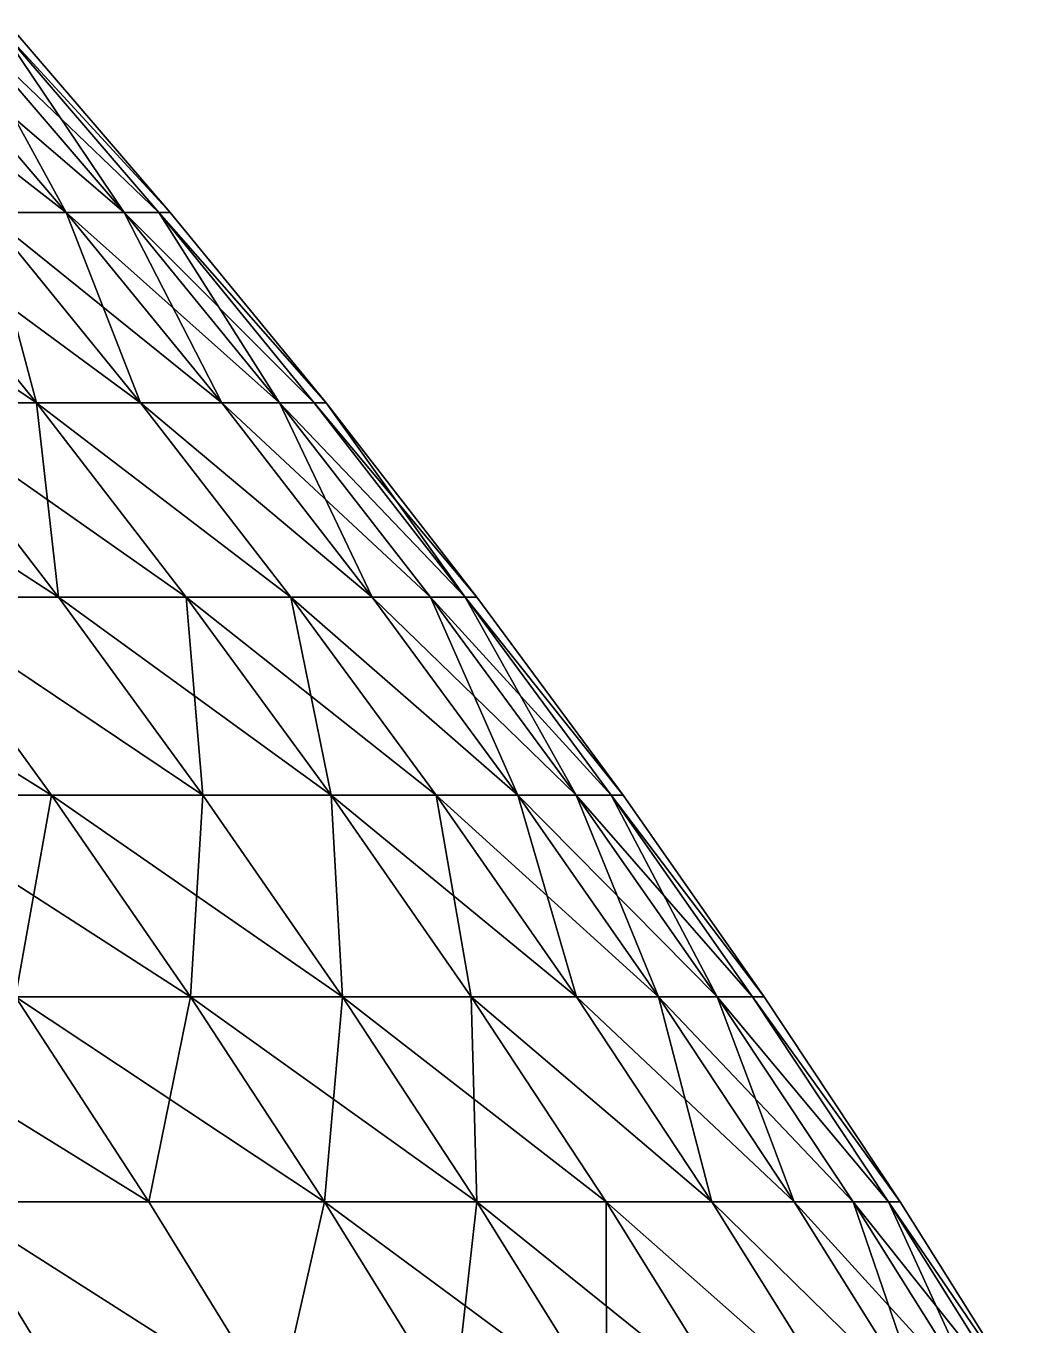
# Model space of a CAD drawing. Header units: millimetres. Extents: x -3250 to 8000, y -3250 to 3250.
# Drawn here: x 7801.1 to 7882.6, y 424 to 529.3 of the extents above; entities that cross this region are included whole.
import ezdxf

# ---------------------------------------------------------------- set-up
doc = ezdxf.new("R2010")
doc.units = ezdxf.units.MM
doc.header["$MEASUREMENT"] = 0
doc.layers.add('MESH_3D', color=2, linetype='CONTINUOUS')

msp = doc.modelspace()

# ---------------------------------------------------------------- linework, layer by layer
at = {"layer": 'MESH_3D'}
for points in [[(7784.92, 529.35, 3301.31), (7791.44, 529.35, 3375.82), (7804.41, 514.23, 3374.85)], [(7784.92, 529.35, 3301.31), (7804.41, 514.23, 3374.85), (7797.86, 514.23, 3300.02)], [(7804.41, 514.23, 23325.15), (7784.92, 529.35, 23398.69), (7797.86, 514.23, 23399.98)], [(7791.44, 529.35, 23324.18), (7784.92, 529.35, 23398.69), (7804.41, 514.23, 23325.15)], [(7791.44, 529.35, 3375.82), (7796.1, 529.35, 3450.47), (7809.09, 514.23, 3449.82)], [(7791.44, 529.35, 3375.82), (7809.09, 514.23, 3449.82), (7804.41, 514.23, 3374.85)], [(7796.1, 529.35, 23249.53), (7791.44, 529.35, 23324.18), (7804.41, 514.23, 23325.15)], [(7796.1, 529.35, 3450.47), (7811.9, 514.23, 3524.89), (7809.09, 514.23, 3449.82)], [(7796.1, 529.35, 3450.47), (7798.89, 529.35, 3525.21), (7811.9, 514.23, 3524.89)], [(7796.1, 529.35, 23249.53), (7804.41, 514.23, 23325.15), (7809.09, 514.23, 23250.18)], [(7798.89, 529.35, 23174.79), (7796.1, 529.35, 23249.53), (7809.09, 514.23, 23250.18)], [(7798.89, 529.35, 3525.21), (7799.82, 529.35, 3600), (7812.84, 514.23, 3600)], [(7798.89, 529.35, 3525.21), (7812.84, 514.23, 3600), (7811.9, 514.23, 3524.89)], [(7798.89, 529.35, 23174.79), (7809.09, 514.23, 23250.18), (7811.9, 514.23, 23175.11)], [(7798.89, 529.35, 23174.79), (7811.9, 514.23, 23175.11), (7812.84, 514.23, 23100)], [(7798.89, 529.35, 23174.79), (7812.84, 514.23, 23100), (7799.82, 529.35, 23100)], [(7812.84, 514.23, 23100), (7812.84, 514.23, 3600), (7799.82, 529.35, 3600)], [(7799.82, 529.35, 23100), (7812.84, 514.23, 23100), (7799.82, 529.35, 3600)], [(7779.18, 514.23, 3150.96), (7801.99, 498.79, 3223.8), (7791.67, 498.79, 3149.08)], [(7779.18, 514.23, 3150.96), (7789.45, 514.23, 3225.37), (7801.99, 498.79, 3223.8)], [(7789.45, 514.23, 3225.37), (7797.86, 514.23, 3300.02), (7810.43, 498.79, 3298.76)], [(7789.45, 514.23, 3225.37), (7810.43, 498.79, 3298.76), (7801.99, 498.79, 3223.8)], [(7789.45, 514.23, 23474.63), (7791.67, 498.79, 23550.92), (7801.99, 498.79, 23476.2)], [(7797.86, 514.23, 23399.98), (7789.45, 514.23, 23474.63), (7801.99, 498.79, 23476.2)], [(7797.86, 514.23, 3300.02), (7804.41, 514.23, 3374.85), (7817.01, 498.79, 3373.91)], [(7797.86, 514.23, 3300.02), (7817.01, 498.79, 3373.91), (7810.43, 498.79, 3298.76)], [(7797.86, 514.23, 23399.98), (7801.99, 498.79, 23476.2), (7810.43, 498.79, 23401.24)], [(7804.41, 514.23, 23325.15), (7797.86, 514.23, 23399.98), (7810.43, 498.79, 23401.24)], [(7804.41, 514.23, 3374.85), (7809.09, 514.23, 3449.82), (7821.7, 498.79, 3449.19)], [(7804.41, 514.23, 3374.85), (7821.7, 498.79, 3449.19), (7817.01, 498.79, 3373.91)], [(7804.41, 514.23, 23325.15), (7810.43, 498.79, 23401.24), (7817.01, 498.79, 23326.09)], [(7809.09, 514.23, 23250.18), (7804.41, 514.23, 23325.15), (7817.01, 498.79, 23326.09)], [(7809.09, 514.23, 3449.82), (7824.52, 498.79, 3524.57), (7821.7, 498.79, 3449.19)], [(7809.09, 514.23, 3449.82), (7811.9, 514.23, 3524.89), (7824.52, 498.79, 3524.57)], [(7809.09, 514.23, 23250.18), (7817.01, 498.79, 23326.09), (7821.7, 498.79, 23250.81)], [(7811.9, 514.23, 23175.11), (7809.09, 514.23, 23250.18), (7821.7, 498.79, 23250.81)], [(7811.9, 514.23, 3524.89), (7812.84, 514.23, 3600), (7825.47, 498.79, 3600)], [(7811.9, 514.23, 3524.89), (7825.47, 498.79, 3600), (7824.52, 498.79, 3524.57)], [(7811.9, 514.23, 23175.11), (7821.7, 498.79, 23250.81), (7824.52, 498.79, 23175.43)], [(7811.9, 514.23, 23175.11), (7824.52, 498.79, 23175.43), (7825.47, 498.79, 23100)], [(7811.9, 514.23, 23175.11), (7825.47, 498.79, 23100), (7812.84, 514.23, 23100)], [(7825.47, 498.79, 23100), (7825.47, 498.79, 3600), (7812.84, 514.23, 3600)], [(7812.84, 514.23, 23100), (7825.47, 498.79, 23100), (7812.84, 514.23, 3600)], [(7779.5, 498.79, 3074.63), (7803.78, 483.04, 3147.25), (7791.56, 483.04, 3072.51)], [(7779.5, 498.79, 3074.63), (7791.67, 498.79, 3149.08), (7803.78, 483.04, 3147.25)], [(7803.78, 483.04, 23552.75), (7779.5, 498.79, 23625.37), (7791.56, 483.04, 23627.49)], [(7791.67, 498.79, 23550.92), (7779.5, 498.79, 23625.37), (7803.78, 483.04, 23552.75)], [(7791.67, 498.79, 3149.08), (7801.99, 498.79, 3223.8), (7814.13, 483.04, 3222.28)], [(7791.67, 498.79, 3149.08), (7814.13, 483.04, 3222.28), (7803.78, 483.04, 3147.25)], [(7801.99, 498.79, 23476.2), (7791.67, 498.79, 23550.92), (7803.78, 483.04, 23552.75)], [(7801.99, 498.79, 3223.8), (7822.61, 483.04, 3297.54), (7814.13, 483.04, 3222.28)], [(7801.99, 498.79, 3223.8), (7810.43, 498.79, 3298.76), (7822.61, 483.04, 3297.54)], [(7801.99, 498.79, 23476.2), (7803.78, 483.04, 23552.75), (7814.13, 483.04, 23477.72)], [(7822.61, 483.04, 23402.46), (7801.99, 498.79, 23476.2), (7814.13, 483.04, 23477.72)], [(7810.43, 498.79, 23401.24), (7801.99, 498.79, 23476.2), (7822.61, 483.04, 23402.46)], [(7810.43, 498.79, 3298.76), (7829.21, 483.04, 3372.99), (7822.61, 483.04, 3297.54)], [(7810.43, 498.79, 3298.76), (7817.01, 498.79, 3373.91), (7829.21, 483.04, 3372.99)], [(7829.21, 483.04, 23327.01), (7810.43, 498.79, 23401.24), (7822.61, 483.04, 23402.46)], [(7817.01, 498.79, 23326.09), (7810.43, 498.79, 23401.24), (7829.21, 483.04, 23327.01)], [(7817.01, 498.79, 3373.91), (7821.7, 498.79, 3449.19), (7833.93, 483.04, 3448.58)], [(7817.01, 498.79, 3373.91), (7833.93, 483.04, 3448.58), (7829.21, 483.04, 3372.99)], [(7821.7, 498.79, 23250.81), (7817.01, 498.79, 23326.09), (7829.21, 483.04, 23327.01)], [(7821.7, 498.79, 3449.19), (7824.52, 498.79, 3524.57), (7836.76, 483.04, 3524.27)], [(7821.7, 498.79, 3449.19), (7836.76, 483.04, 3524.27), (7833.93, 483.04, 3448.58)], [(7821.7, 498.79, 23250.81), (7829.21, 483.04, 23327.01), (7833.93, 483.04, 23251.42)], [(7836.76, 483.04, 23175.73), (7821.7, 498.79, 23250.81), (7833.93, 483.04, 23251.42)], [(7824.52, 498.79, 23175.43), (7821.7, 498.79, 23250.81), (7836.76, 483.04, 23175.73)], [(7824.52, 498.79, 3524.57), (7825.47, 498.79, 3600), (7837.71, 483.04, 3600)], [(7824.52, 498.79, 3524.57), (7837.71, 483.04, 3600), (7836.76, 483.04, 3524.27)], [(7824.52, 498.79, 23175.43), (7836.76, 483.04, 23175.73), (7825.47, 498.79, 23100)], [(7837.71, 483.04, 23100), (7837.71, 483.04, 3600), (7825.47, 498.79, 3600)], [(7825.47, 498.79, 23100), (7837.71, 483.04, 23100), (7825.47, 498.79, 3600)], [(7836.76, 483.04, 23175.73), (7837.71, 483.04, 23100), (7825.47, 498.79, 23100)], [(7777.48, 483.04, 2998.09), (7791.56, 483.04, 3072.51), (7803.22, 466.99, 3070.45)], [(7777.48, 483.04, 2998.09), (7803.22, 466.99, 3070.45), (7789.09, 466.99, 2995.74)], [(7791.56, 483.04, 23627.49), (7789.09, 466.99, 23704.26), (7803.22, 466.99, 23629.55)], [(7791.56, 483.04, 3072.51), (7815.49, 466.99, 3145.49), (7803.22, 466.99, 3070.45)], [(7791.56, 483.04, 3072.51), (7803.78, 483.04, 3147.25), (7815.49, 466.99, 3145.49)], [(7815.49, 466.99, 23554.51), (7791.56, 483.04, 23627.49), (7803.22, 466.99, 23629.55)], [(7803.78, 483.04, 23552.75), (7791.56, 483.04, 23627.49), (7815.49, 466.99, 23554.51)], [(7803.78, 483.04, 3147.25), (7825.88, 466.99, 3220.81), (7815.49, 466.99, 3145.49)], [(7803.78, 483.04, 3147.25), (7814.13, 483.04, 3222.28), (7825.88, 466.99, 3220.81)], [(7814.13, 483.04, 23477.72), (7803.78, 483.04, 23552.75), (7815.49, 466.99, 23554.51)], [(7814.13, 483.04, 3222.28), (7822.61, 483.04, 3297.54), (7834.4, 466.99, 3296.36)], [(7814.13, 483.04, 3222.28), (7834.4, 466.99, 3296.36), (7825.88, 466.99, 3220.81)], [(7814.13, 483.04, 23477.72), (7815.49, 466.99, 23554.51), (7825.88, 466.99, 23479.19)], [(7822.61, 483.04, 23402.46), (7814.13, 483.04, 23477.72), (7825.88, 466.99, 23479.19)], [(7822.61, 483.04, 3297.54), (7829.21, 483.04, 3372.99), (7841.02, 466.99, 3372.11)], [(7822.61, 483.04, 3297.54), (7841.02, 466.99, 3372.11), (7834.4, 466.99, 3296.36)], [(7822.61, 483.04, 23402.46), (7825.88, 466.99, 23479.19), (7834.4, 466.99, 23403.64)], [(7841.02, 466.99, 23327.89), (7822.61, 483.04, 23402.46), (7834.4, 466.99, 23403.64)], [(7829.21, 483.04, 23327.01), (7822.61, 483.04, 23402.46), (7841.02, 466.99, 23327.89)], [(7829.21, 483.04, 3372.99), (7845.76, 466.99, 3447.99), (7841.02, 466.99, 3372.11)], [(7829.21, 483.04, 3372.99), (7833.93, 483.04, 3448.58), (7845.76, 466.99, 3447.99)], [(7833.93, 483.04, 23251.42), (7829.21, 483.04, 23327.01), (7841.02, 466.99, 23327.89)], [(7833.93, 483.04, 3448.58), (7848.6, 466.99, 3523.97), (7845.76, 466.99, 3447.99)], [(7833.93, 483.04, 3448.58), (7836.76, 483.04, 3524.27), (7848.6, 466.99, 3523.97)], [(7833.93, 483.04, 23251.42), (7841.02, 466.99, 23327.89), (7845.76, 466.99, 23252.01)], [(7836.76, 483.04, 23175.73), (7833.93, 483.04, 23251.42), (7845.76, 466.99, 23252.01)], [(7836.76, 483.04, 3524.27), (7837.71, 483.04, 3600), (7849.55, 466.99, 3600)], [(7836.76, 483.04, 3524.27), (7849.55, 466.99, 3600), (7848.6, 466.99, 3523.97)], [(7836.76, 483.04, 23175.73), (7848.6, 466.99, 23176.03), (7849.55, 466.99, 23100)], [(7836.76, 483.04, 23175.73), (7849.55, 466.99, 23100), (7837.71, 483.04, 23100)], [(7836.76, 483.04, 23175.73), (7845.76, 466.99, 23252.01), (7848.6, 466.99, 23176.03)], [(7849.55, 466.99, 23100), (7849.55, 466.99, 3600), (7837.71, 483.04, 3600)], [(7837.71, 483.04, 23100), (7849.55, 466.99, 23100), (7837.71, 483.04, 3600)], [(7789.09, 466.99, 2995.74), (7803.22, 466.99, 3070.45), (7814.49, 450.66, 3068.46)], [(7789.09, 466.99, 2995.74), (7814.49, 450.66, 3068.46), (7800.3, 450.66, 2993.48)], [(7803.22, 466.99, 23629.55), (7789.09, 466.99, 23704.26), (7800.3, 450.66, 23706.52)], [(7803.22, 466.99, 23629.55), (7800.3, 450.66, 23706.52), (7814.49, 450.66, 23631.54)], [(7803.22, 466.99, 3070.45), (7826.8, 450.66, 3143.78), (7814.49, 450.66, 3068.46)], [(7803.22, 466.99, 3070.45), (7815.49, 466.99, 3145.49), (7826.8, 450.66, 3143.78)], [(7815.49, 466.99, 23554.51), (7803.22, 466.99, 23629.55), (7814.49, 450.66, 23631.54)], [(7815.49, 466.99, 23554.51), (7814.49, 450.66, 23631.54), (7826.8, 450.66, 23556.22)], [(7815.49, 466.99, 3145.49), (7825.88, 466.99, 3220.81), (7826.8, 450.66, 3143.78)], [(7825.88, 466.99, 23479.19), (7815.49, 466.99, 23554.51), (7826.8, 450.66, 23556.22)], [(7825.88, 466.99, 3220.81), (7834.4, 466.99, 3296.36), (7845.78, 450.66, 3295.22)], [(7825.88, 466.99, 3220.81), (7845.78, 450.66, 3295.22), (7837.24, 450.66, 3219.39)], [(7826.8, 450.66, 3143.78), (7825.88, 466.99, 3220.81), (7837.24, 450.66, 3219.39)], [(7825.88, 466.99, 23479.19), (7826.8, 450.66, 23556.22), (7837.24, 450.66, 23480.61)], [(7834.4, 466.99, 23403.64), (7825.88, 466.99, 23479.19), (7837.24, 450.66, 23480.61)], [(7834.4, 466.99, 3296.36), (7852.43, 450.66, 3371.25), (7845.78, 450.66, 3295.22)], [(7834.4, 466.99, 3296.36), (7841.02, 466.99, 3372.11), (7852.43, 450.66, 3371.25)], [(7834.4, 466.99, 23403.64), (7837.24, 450.66, 23480.61), (7845.78, 450.66, 23404.78)], [(7841.02, 466.99, 23327.89), (7834.4, 466.99, 23403.64), (7845.78, 450.66, 23404.78)], [(7841.02, 466.99, 3372.11), (7845.76, 466.99, 3447.99), (7857.19, 450.66, 3447.42)], [(7841.02, 466.99, 3372.11), (7857.19, 450.66, 3447.42), (7852.43, 450.66, 3371.25)], [(7841.02, 466.99, 23327.89), (7845.78, 450.66, 23404.78), (7852.43, 450.66, 23328.75)], [(7845.76, 466.99, 23252.01), (7841.02, 466.99, 23327.89), (7852.43, 450.66, 23328.75)], [(7845.76, 466.99, 3447.99), (7860.04, 450.66, 3523.69), (7857.19, 450.66, 3447.42)], [(7845.76, 466.99, 3447.99), (7848.6, 466.99, 3523.97), (7860.04, 450.66, 3523.69)], [(7845.76, 466.99, 23252.01), (7852.43, 450.66, 23328.75), (7857.19, 450.66, 23252.58)], [(7848.6, 466.99, 23176.03), (7845.76, 466.99, 23252.01), (7857.19, 450.66, 23252.58)], [(7848.6, 466.99, 3523.97), (7860.99, 450.66, 3600), (7860.04, 450.66, 3523.69)], [(7848.6, 466.99, 3523.97), (7849.55, 466.99, 3600), (7860.99, 450.66, 3600)], [(7848.6, 466.99, 23176.03), (7860.04, 450.66, 23176.31), (7860.99, 450.66, 23100)], [(7848.6, 466.99, 23176.03), (7860.99, 450.66, 23100), (7849.55, 466.99, 23100)], [(7848.6, 466.99, 23176.03), (7857.19, 450.66, 23252.58), (7860.04, 450.66, 23176.31)], [(7860.99, 450.66, 23100), (7860.99, 450.66, 3600), (7849.55, 466.99, 3600)], [(7849.55, 466.99, 23100), (7860.99, 450.66, 23100), (7849.55, 466.99, 3600)], [(7784.25, 450.66, 2918.87), (7800.3, 450.66, 2993.48), (7811.11, 434.04, 2991.29)], [(7784.25, 450.66, 2918.87), (7811.11, 434.04, 2991.29), (7795, 434.04, 2916.41)], [(7800.3, 450.66, 23706.52), (7795, 434.04, 23783.59), (7811.11, 434.04, 23708.71)], [(7800.3, 450.66, 2993.48), (7814.49, 450.66, 3068.46), (7825.35, 434.04, 3066.55)], [(7800.3, 450.66, 2993.48), (7825.35, 434.04, 3066.55), (7811.11, 434.04, 2991.29)], [(7814.49, 450.66, 23631.54), (7800.3, 450.66, 23706.52), (7811.11, 434.04, 23708.71)], [(7814.49, 450.66, 23631.54), (7811.11, 434.04, 23708.71), (7825.35, 434.04, 23633.45)], [(7814.49, 450.66, 3068.46), (7826.8, 450.66, 3143.78), (7837.71, 434.04, 3142.14)], [(7814.49, 450.66, 3068.46), (7837.71, 434.04, 3142.14), (7825.35, 434.04, 3066.55)], [(7826.8, 450.66, 23556.22), (7814.49, 450.66, 23631.54), (7825.35, 434.04, 23633.45)], [(7826.8, 450.66, 23556.22), (7825.35, 434.04, 23633.45), (7837.71, 434.04, 23557.86)], [(7826.8, 450.66, 3143.78), (7848.18, 434.04, 3218.01), (7837.71, 434.04, 3142.14)], [(7826.8, 450.66, 3143.78), (7837.24, 450.66, 3219.39), (7848.18, 434.04, 3218.01)], [(7837.24, 450.66, 23480.61), (7826.8, 450.66, 23556.22), (7837.71, 434.04, 23557.86)], [(7837.24, 450.66, 3219.39), (7856.76, 434.04, 3294.13), (7848.18, 434.04, 3218.01)], [(7837.24, 450.66, 3219.39), (7845.78, 450.66, 3295.22), (7856.76, 434.04, 3294.13)], [(7837.24, 450.66, 23480.61), (7837.71, 434.04, 23557.86), (7848.18, 434.04, 23481.99)], [(7856.76, 434.04, 23405.87), (7837.24, 450.66, 23480.61), (7848.18, 434.04, 23481.99)], [(7845.78, 450.66, 23404.78), (7837.24, 450.66, 23480.61), (7856.76, 434.04, 23405.87)], [(7845.78, 450.66, 3295.22), (7852.43, 450.66, 3371.25), (7863.43, 434.04, 3370.43)], [(7845.78, 450.66, 3295.22), (7863.43, 434.04, 3370.43), (7856.76, 434.04, 3294.13)], [(7852.43, 450.66, 23328.75), (7845.78, 450.66, 23404.78), (7856.76, 434.04, 23405.87)], [(7852.43, 450.66, 3371.25), (7857.19, 450.66, 3447.42), (7868.2, 434.04, 3446.87)], [(7852.43, 450.66, 3371.25), (7868.2, 434.04, 3446.87), (7863.43, 434.04, 3370.43)], [(7852.43, 450.66, 23328.75), (7856.76, 434.04, 23405.87), (7863.43, 434.04, 23329.57)], [(7857.19, 450.66, 23252.58), (7852.43, 450.66, 23328.75), (7863.43, 434.04, 23329.57)], [(7857.19, 450.66, 3447.42), (7871.07, 434.04, 3523.41), (7868.2, 434.04, 3446.87)], [(7857.19, 450.66, 3447.42), (7860.04, 450.66, 3523.69), (7871.07, 434.04, 3523.41)], [(7857.19, 450.66, 23252.58), (7863.43, 434.04, 23329.57), (7868.2, 434.04, 23253.13)], [(7871.07, 434.04, 23176.59), (7857.19, 450.66, 23252.58), (7868.2, 434.04, 23253.13)], [(7860.04, 450.66, 23176.31), (7857.19, 450.66, 23252.58), (7871.07, 434.04, 23176.59)], [(7860.04, 450.66, 3523.69), (7872.02, 434.04, 3600), (7871.07, 434.04, 3523.41)], [(7860.04, 450.66, 3523.69), (7860.99, 450.66, 3600), (7872.02, 434.04, 3600)], [(7860.04, 450.66, 23176.31), (7872.02, 434.04, 23100), (7860.99, 450.66, 23100)], [(7860.04, 450.66, 23176.31), (7871.07, 434.04, 23176.59), (7872.02, 434.04, 23100)], [(7860.99, 450.66, 23100), (7872.02, 434.04, 3600), (7860.99, 450.66, 3600)], [(7860.99, 450.66, 23100), (7872.02, 434.04, 23100), (7872.02, 434.04, 3600)], [(7787.31, 417.15, 2839.34), (7795, 434.04, 2916.41), (7805.34, 417.15, 2914.05)], [(7795, 434.04, 23783.59), (7787.31, 417.15, 23860.66), (7805.34, 417.15, 23785.95)], [(7795, 434.04, 2916.41), (7821.51, 417.15, 2989.19), (7805.34, 417.15, 2914.05)], [(7795, 434.04, 2916.41), (7811.11, 434.04, 2991.29), (7821.51, 417.15, 2989.19)], [(7821.51, 417.15, 23710.81), (7795, 434.04, 23783.59), (7805.34, 417.15, 23785.95)], [(7811.11, 434.04, 23708.71), (7795, 434.04, 23783.59), (7821.51, 417.15, 23710.81)], [(7811.11, 434.04, 2991.29), (7825.35, 434.04, 3066.55), (7821.51, 417.15, 2989.19)], [(7825.35, 434.04, 23633.45), (7811.11, 434.04, 23708.71), (7821.51, 417.15, 23710.81)], [(7821.51, 417.15, 2989.19), (7825.35, 434.04, 3066.55), (7835.8, 417.15, 3064.71)], [(7825.35, 434.04, 23633.45), (7821.51, 417.15, 23710.81), (7835.8, 417.15, 23635.29)], [(7825.35, 434.04, 3066.55), (7848.2, 417.15, 3140.56), (7835.8, 417.15, 3064.71)], [(7825.35, 434.04, 3066.55), (7837.71, 434.04, 3142.14), (7848.2, 417.15, 3140.56)], [(7837.71, 434.04, 23557.86), (7825.35, 434.04, 23633.45), (7835.8, 417.15, 23635.29)], [(7837.71, 434.04, 23557.86), (7835.8, 417.15, 23635.29), (7848.2, 417.15, 23559.44)], [(7837.71, 434.04, 3142.14), (7858.71, 417.15, 3216.69), (7848.2, 417.15, 3140.56)], [(7837.71, 434.04, 3142.14), (7848.18, 434.04, 3218.01), (7858.71, 417.15, 3216.69)], [(7848.18, 434.04, 23481.99), (7837.71, 434.04, 23557.86), (7848.2, 417.15, 23559.44)], [(7848.18, 434.04, 3218.01), (7867.31, 417.15, 3293.07), (7858.71, 417.15, 3216.69)], [(7848.18, 434.04, 3218.01), (7856.76, 434.04, 3294.13), (7867.31, 417.15, 3293.07)], [(7848.18, 434.04, 23481.99), (7848.2, 417.15, 23559.44), (7858.71, 417.15, 23483.31)], [(7867.31, 417.15, 23406.93), (7848.18, 434.04, 23481.99), (7858.71, 417.15, 23483.31)], [(7856.76, 434.04, 23405.87), (7848.18, 434.04, 23481.99), (7867.31, 417.15, 23406.93)], [(7856.76, 434.04, 3294.13), (7863.43, 434.04, 3370.43), (7874.01, 417.15, 3369.63)], [(7856.76, 434.04, 3294.13), (7874.01, 417.15, 3369.63), (7867.31, 417.15, 3293.07)], [(7874.01, 417.15, 23330.37), (7856.76, 434.04, 23405.87), (7867.31, 417.15, 23406.93)], [(7863.43, 434.04, 23329.57), (7856.76, 434.04, 23405.87), (7874.01, 417.15, 23330.37)], [(7863.43, 434.04, 3370.43), (7878.8, 417.15, 3446.34), (7874.01, 417.15, 3369.63)], [(7863.43, 434.04, 3370.43), (7868.2, 434.04, 3446.87), (7878.8, 417.15, 3446.34)], [(7868.2, 434.04, 23253.13), (7863.43, 434.04, 23329.57), (7874.01, 417.15, 23330.37)], [(7868.2, 434.04, 3446.87), (7871.07, 434.04, 3523.41), (7881.67, 417.15, 3523.15)], [(7868.2, 434.04, 3446.87), (7881.67, 417.15, 3523.15), (7878.8, 417.15, 3446.34)], [(7868.2, 434.04, 23253.13), (7874.01, 417.15, 23330.37), (7878.8, 417.15, 23253.66)], [(7871.07, 434.04, 23176.59), (7868.2, 434.04, 23253.13), (7878.8, 417.15, 23253.66)], [(7871.07, 434.04, 3523.41), (7882.63, 417.15, 3600), (7881.67, 417.15, 3523.15)], [(7871.07, 434.04, 3523.41), (7872.02, 434.04, 3600), (7882.63, 417.15, 3600)], [(7871.07, 434.04, 23176.59), (7881.67, 417.15, 23176.85), (7882.63, 417.15, 23100)], [(7871.07, 434.04, 23176.59), (7878.8, 417.15, 23253.66), (7881.67, 417.15, 23176.85)], [(7871.07, 434.04, 23176.59), (7882.63, 417.15, 23100), (7872.02, 434.04, 23100)], [(7882.63, 417.15, 23100), (7882.63, 417.15, 3600), (7872.02, 434.04, 3600)], [(7872.02, 434.04, 23100), (7882.63, 417.15, 23100), (7872.02, 434.04, 3600)]]:
    msp.add_3dface(points, dxfattribs=at)

doc.saveas('drawing.dxf')
